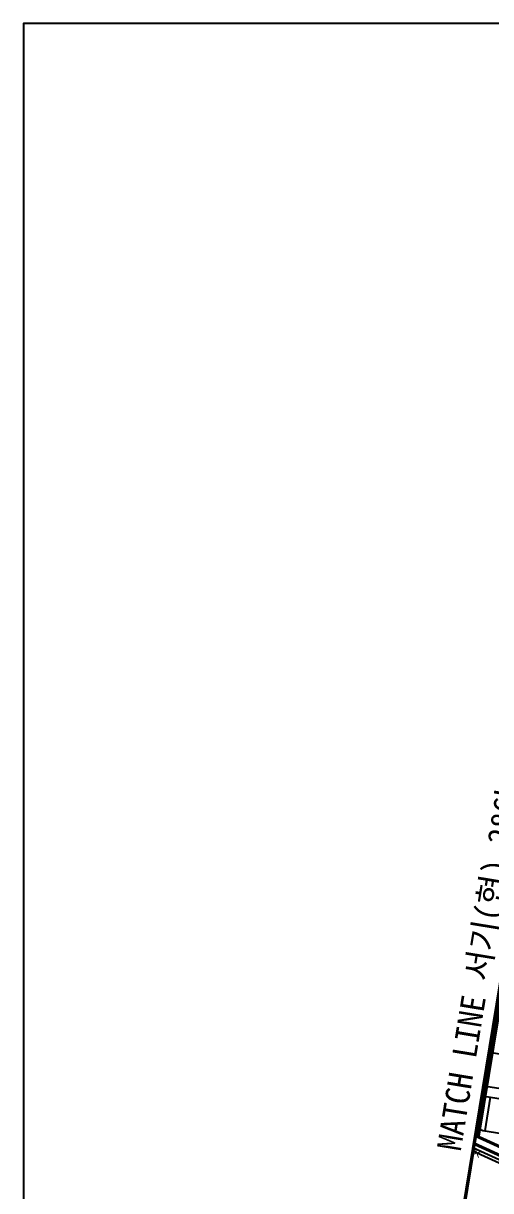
# Model space of a CAD drawing. Header units: millimetres. Extents: x 10470 to 11266, y 1103 to 1807.
# Drawn here: x 10469.9 to 10537.5, y 1450.2 to 1619.1 of the extents above; entities that cross this region are included whole.
import ezdxf
from ezdxf.enums import TextEntityAlignment as Align
from ezdxf.xclip import XClip

# ---------------------------------------------------------------- set-up
doc = ezdxf.new("R2010")
doc.units = ezdxf.units.MM
doc.header["$LTSCALE"] = 10
doc.header["$MEASUREMENT"] = 0
doc.header["$XCLIPFRAME"] = 2
doc.linetypes.add('A-CENTR01', pattern=[2, 1.25, -0.25, 0.25, -0.25])
doc.linetypes.add('PHANTOM', pattern=[2.5, 1.25, -0.25, 0.25, -0.25, 0.25, -0.25])
for name, color, linetype in [('TN-MACL', 6, 'A-CENTR01'), ('TN-MACT', 6, 'Continuous'), ('TZ-BASE', 253, 'Continuous')]:
    doc.layers.add(name, color=color, linetype=linetype)
doc.layers.add('TX-PAPR', color=2, linetype='Continuous', plot=False)
doc.styles.get("Standard").update_dxf_attribs({"font": 'GulimChe.ttf'})

# ---------------------------------------------------------------- blocks, each defined once
blk = doc.blocks.new('cjf2')
at = {"color": 0, "lineweight": -3, "ltscale": 5, "const_width": 0.13}
for points in [[(0.5, 0.5), (-0.5, -0.5)], [(-0.5, 0.5), (0.5, -0.5)]]:
    blk.add_lwpolyline(points, dxfattribs=at)
blk = doc.blocks.new('JD-FGFJ5DTHFDFHDFHDFHDFH')
at = {"layer": 'TZ-BASE'}
for p, q in [((-1.04, -8.22), (-5.37, -34.62)), ((-0.88, -8.45), (-5.15, -34.52))]:
    blk.add_line(p, q, dxfattribs=at)
at = {"layer": 'TZ-BASE', "ltscale": 10}
for p, q in [((-4.15, -27.26), (-3.77, -24.83)), ((-4.25, -33.74), (-3.49, -28.88))]:
    blk.add_line(p, q, dxfattribs=at)
at = {"layer": 'TZ-BASE', "lineweight": -3, "ltscale": 5, "flags": 128}
blk.add_lwpolyline([(13.84, -45.75), (-6.02, -36.7)], dxfattribs=at)
at = {"layer": 'TZ-BASE', "ltscale": 10}
for points in [[(-3.67, -22.35), (14.73, -25.25), (16.63, -25.52), (36.71, -29.12), (56.81, -31.35), (57.03, -31.37), (77.62, -32.93), (85.32, -30.81), (89.08, -30.37), (92.63, -30), (95.72, -29.76), (98.76, -29.64), (102.13, -29.64), (106.22, -29.75), (106.27, -29.75), (106.53, -29.87), (111.41, -31.03), (115.37, -31.32)], [(-4.7, -28.69), (13.78, -31.6), (35.87, -34.7)], [(-4.46, -27.21), (14, -30.11), (43.65, -34.28), (56.56, -33.57), (76.74, -37.16), (78.23, -37.36), (84.42, -34.32), (89.28, -33.72), (93.89, -33.36), (98.24, -33.2), (102.29, -33.19), (106.04, -33.29), (108.46, -33.4), (109.39, -33.07), (115.37, -31.32)], [(-5.93, -36.19), (13.87, -45.22), (36.37, -37.52), (56.39, -36.43), (77.13, -40.12), (84.29, -40.76), (91.61, -39.15), (96.8, -39.53), (101.61, -38.74), (116.96, -33.56)], [(-5.46, -33.29), (-5.46, -33.29), (-4.57, -33.69), (13.06, -36.47), (25.55, -38.22), (35.82, -34.7), (35.87, -34.7)]]:
    blk.add_lwpolyline(points, dxfattribs=at)
at = {"layer": 'TZ-BASE'}
for points in [[(-5.65, -34.49), (13.96, -43.43), (36.05, -35.87), (56.49, -34.75), (77.35, -38.46), (84.18, -39.08), (91.49, -37.47), (96.73, -37.86), (101.21, -37.12), (116.5, -31.95)], [(-5.63, -34.31), (13.97, -43.24), (36.01, -35.69), (56.5, -34.58), (77.38, -38.29), (84.17, -38.9), (91.48, -37.3), (96.72, -37.68), (101.17, -36.95), (116.47, -31.78)], [(-5.85, -35.68), (13.9, -44.68), (36.27, -37.02), (56.42, -35.93), (77.2, -39.62), (84.26, -40.26), (91.58, -38.65), (96.78, -39.03), (101.49, -38.25), (118, -32.68)], [(-5.82, -35.5), (13.91, -44.49), (36.24, -36.85), (56.43, -35.75), (77.22, -39.45), (84.25, -40.08), (91.56, -38.47), (96.77, -38.85), (101.45, -38.08), (116.67, -32.94)]]:
    blk.add_lwpolyline(points, dxfattribs=at)
at = {"layer": 'TZ-BASE', "rotation": 155.4997433520656}
blk.add_blockref('cjf2', (-5.45, -36.96), dxfattribs=at)

msp = doc.modelspace()

# ---------------------------------------------------------------- linework, layer by layer
at = {"layer": 'TN-MACL', "const_width": 0.5}
msp.add_lwpolyline([(10528.82, 1418.56), (10553.09, 1566.58)], dxfattribs=at)
at = {"layer": 'TX-PAPR'}
msp.add_lwpolyline([(10469.89, 1103.05), (11265.89, 1103.05), (11265.89, 1619.05), (10469.89, 1619.05)], close=True, dxfattribs=at)
at = {"layer": 'TX-PAPR', "flags": 128}
msp.add_lwpolyline([(11259.07, 1417.61, -0.004683), (11118.45, 1412.74, 0.004124), (10803.22, 1402.18, -0.050728), (10528.82, 1418.56), (10553.09, 1566.58, 0.05068), (10796.96, 1552.05, -0.004124), (11114.66, 1562.69, 0.00473), (11253.88, 1567.53), (11259.07, 1417.61)], format="xyb", dxfattribs=at)

# ---------------------------------------------------------------- block references
at = {"layer": 'TZ-BASE'}
ref = msp.add_blockref('JD-FGFJ5DTHFDFHDFHDFHDFH', (10540.95, 1492.57), dxfattribs=at)
XClip(ref).set_block_clipping_path([(718.1172560329, -74.9584290319), (577.4998395002, -79.8277429005), (262.2652929114, -90.3914462406), (-12.135603591, -74.0117691057), (12.135603591, 74.0117691059), (256.0050830326, 59.4778627331), (573.7128468014, 70.1244451005), (712.9272455615, 74.9584853945)])

# ---------------------------------------------------------------- texts
at = {"layer": 'TN-MACT', "linetype": 'PHANTOM'}
msp.add_text('MATCH LINE 서기(현) 286km 540.000', height=3.5, rotation=80.6882, dxfattribs=at).set_placement((10537.44, 1492.69), align=Align.MIDDLE_CENTER)

doc.saveas('drawing.dxf')
